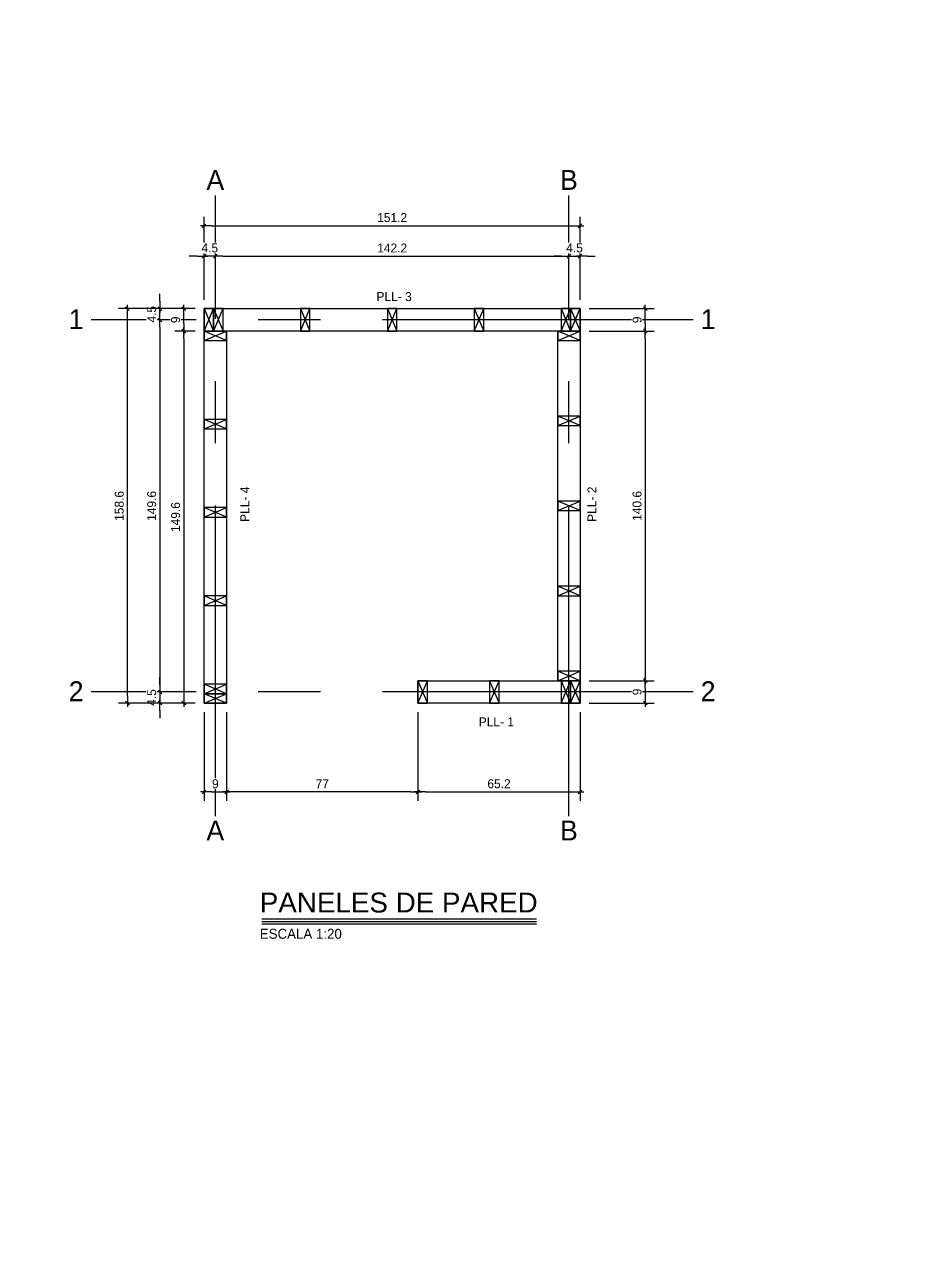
# Model space of a CAD drawing. Header units: millimetres. Extents: x 19458 to 19711, y 4351 to 4752.
# Drawn here: x 19469.49 to 19473.089, y 4519.256 to 4524.221 of the extents above; entities that cross this region are included whole.
import ezdxf
from ezdxf.enums import TextEntityAlignment as Align

# ---------------------------------------------------------------- set-up
doc = ezdxf.new("R2010")
doc.units = ezdxf.units.MM
doc.set_wipeout_variables(frame=1)
doc.linetypes.add('CENTER', pattern=[2, 1.25, -0.25, 0.25, -0.25])
for name, color, linetype in [('0 @ 0.2', 7, 'Continuous'), ('cotas', 1, 'Continuous'), ('cotas @ 500', 1, 'Continuous'), ('EJES', 2, 'CENTER'), ('EJES @ 0.2', 2, 'CENTER'), ('PANELES', 2, 'Continuous'), ('TEXTO @ 0.2', 2, 'Continuous'), ('TEXTOS TITULOS @ 0.2', 3, 'Continuous')]:
    doc.layers.add(name, color=color, linetype=linetype)
doc.styles.add('century gothic', font='GOTHIC.TTF')
doc.styles.add('COTAS SMC', font='GOTHIC.TTF')
doc.styles.add('NOTAS', font='GOTHIC.TTF')
doc.styles.add('SMCtitulos', font='sanss___.ttf')
doc.styles.get("Standard").update_dxf_attribs({"font": 'arial.ttf'})
doc.dimstyles.new('ANOTATIVE 100 SMCONSTRUCCIONES', dxfattribs={"dimscale": 0, "dimtxt": 0.18, "dimasz": 0.15, "dimexe": 0.18, "dimexo": 0.09, "dimgap": 0.1, "dimtad": 1, "dimzin": 0, "dimdsep": 46, "dimtxsty": 'century gothic', "dimblk1": 'FLECHA1', "dimblk2": 'FLECHA1', "dimsah": 1, "dimcen": 0.18, "dimdle": 0.075, "dimclrd": 1, "dimclre": 1, "dimclrt": 2, "dimaunit": 1, "dimadec": 0, "dimazin": 0, "dimtfac": 0.75, "dimtix": 1, "dimtmove": 2, "dimatfit": 3, "dimfxl": 0.09, "dimtvp": 1.5, "dimtfill": 1, "dimtolj": 1, "dimtzin": 0, "dimarcsym": 0})
doc.dimstyles.new('ANOTATIVE CM SMCONSTRUCCIONES', dxfattribs={"dimscale": 0, "dimtxt": 0.18, "dimasz": 0.15, "dimexe": 0.18, "dimexo": 0.18, "dimgap": 0.07, "dimtad": 1, "dimdec": 1, "dimlfac": 100, "dimdsep": 46, "dimtxsty": 'century gothic', "dimblk1": 'FLECHA1', "dimblk2": 'FLECHA1', "dimsah": 1, "dimcen": 0.18, "dimdle": 0.075, "dimclrd": 1, "dimclre": 1, "dimclrt": 2, "dimaunit": 1, "dimadec": 0, "dimazin": 2, "dimtfac": 0.75, "dimtdec": 1, "dimtix": 1, "dimtmove": 2, "dimatfit": 3, "dimfxl": 0.09, "dimtvp": 1.5, "dimtfill": 1, "dimtolj": 1, "dimtzin": 0, "dimarcsym": 0})
doc.dimstyles.new('PIES SMCONSTRUCCIONES', dxfattribs={"dimscale": 0, "dimtxt": 0.18, "dimasz": 0.2, "dimexe": 0.18, "dimexo": 0, "dimgap": 0.1, "dimtad": 1, "dimdec": 0, "dimlfac": 39.370079, "dimzin": 0, "dimdsep": 46, "dimlunit": 4, "dimtxsty": 'COTAS SMC', "dimblk1": 'FLECHA1', "dimblk2": 'FLECHA1', "dimsah": 1, "dimcen": 0.2, "dimdle": 0.075, "dimclrd": 1, "dimclre": 1, "dimclrt": 2, "dimaunit": 1, "dimadec": 0, "dimazin": 0, "dimtfac": 0.75, "dimtdec": 0, "dimtix": 1, "dimtmove": 2, "dimatfit": 3, "dimfxl": 0.09, "dimtvp": 1.5, "dimtfill": 1, "dimtolj": 1, "dimtzin": 0, "dimarcsym": 0})

# ---------------------------------------------------------------- blocks, each defined once
blk = doc.blocks.new('FLECHA1')
at = {"color": 4}
blk.add_line((-0.246176, -0.248081), (0.248081, 0.25), dxfattribs=at)
at = {"color": 1}
blk.add_line((-1, 0), (0.496162, 0), dxfattribs=at)
blk = doc.blocks.new('*D419')
at = {"layer": 'cotas', "color": 1, "lineweight": -2, "transparency": 16777216}
for p, q in [((19614.326, 4625.8448), (19614.326, 4700.8448)), ((19570.9836, 4550.8448), (19524.326, 4550.8448)), ((19614.326, 4548.4298), (19614.326, 4550.8448)), ((19570.5339, 4548.4298), (19524.326, 4548.4298)), ((19614.326, 4473.4298), (19614.326, 4398.4298))]:
    blk.add_line(p, q, dxfattribs=at)
at = {"layer": 'Defpoints', "color": 0, "transparency": 16777216}
for p in [(19614.326, 4550.8448), (19615.9836, 4550.8448), (19615.5339, 4548.4298)]:
    blk.add_point(p, dxfattribs=at)
at = {"layer": 'cotas', "color": 1, "lineweight": -2, "transparency": 16777216, "xscale": 75, "yscale": 75, "zscale": 75}
for p, rotation in [((19614.326, 4550.8448), 270), ((19614.326, 4548.4298), 90)]:
    blk.add_blockref('FLECHA1', p, dxfattribs=dict(at, rotation=rotation))
at = {"layer": 'cotas', "color": 2, "transparency": 16777216, "insert": (19517.3376, 4549.6373), "char_height": 90, "attachment_point": 5, "rotation": 90, "style": 'century gothic', "bg_fill": 3, "box_fill_scale": 1.1, "bg_fill_color": 256, "bg_fill_true_color": 13158600, "bg_fill_transparency": 0}
blk.add_mtext('\\A1;2.42', dxfattribs=at)
blk = doc.blocks.new('*D474')
at = {"layer": 'cotas', "color": 1, "lineweight": -2, "transparency": 16777216}
for p, q in [((19620.0128, 4651.7533), (19620.0128, 4751.7533)), ((19620.4168, 4551.7533), (19530.0128, 4551.7533)), ((19620.0128, 4550.5333), (19620.0128, 4551.7533)), ((19620.4168, 4550.5333), (19530.0128, 4550.5333)), ((19620.0128, 4450.5333), (19620.0128, 4350.5333))]:
    blk.add_line(p, q, dxfattribs=at)
at = {"layer": 'Defpoints', "color": 0, "transparency": 16777216}
for p in [(19620.0128, 4551.7533), (19620.4168, 4551.7533), (19620.4168, 4550.5333)]:
    blk.add_point(p, dxfattribs=at)
at = {"layer": 'cotas', "color": 1, "lineweight": -2, "transparency": 16777216, "xscale": 100, "yscale": 100, "zscale": 100}
for p, rotation in [((19620.0128, 4551.7533), 270), ((19620.0128, 4550.5333), 90)]:
    blk.add_blockref('FLECHA1', p, dxfattribs=dict(at, rotation=rotation))
at = {"layer": 'cotas', "color": 2, "transparency": 16777216, "insert": (19523.8809, 4551.1433), "char_height": 90, "attachment_point": 5, "rotation": 90, "style": 'COTAS SMC', "bg_fill": 3, "box_fill_scale": 1.1, "bg_fill_color": 256, "bg_fill_true_color": 13158600, "bg_fill_transparency": 0}
blk.add_mtext("\\A1;4'", dxfattribs=at)
blk = doc.blocks.new('ejes')
at = {"color": 2, "linetype": 'Continuous'}
blk.add_wipeout([(-0.109, 0.275), (-0.065, 0.291), (-0.006, 0.3), (0.06, 0.297), (0.095, 0.288), (0.16, 0.261), (0.183, 0.246), (0.215, 0.22), (0.241, 0.193), (0.271, 0.149), (0.271, 0.149), (0.292, 0.103), (0.304, 0.065), (0.309, 0.032), (0.31, 0.001), (0.309, -0.027), (0.309, -0.027), (0.3, -0.077), (0.288, -0.113), (0.279, -0.133), (0.259, -0.168), (0.238, -0.195), (0.219, -0.215), (0.19, -0.24), (0.159, -0.26), (0.125, -0.277), (0.089, -0.289), (0.046, -0.297), (0.01, -0.299), (-0.037, -0.296), (-0.069, -0.289), (-0.097, -0.279), (-0.144, -0.256), (-0.171, -0.238), (-0.192, -0.221), (-0.215, -0.197), (-0.215, -0.197), (-0.257, -0.136), (-0.272, -0.101), (-0.272, -0.101), (-0.287, -0.034), (-0.29, 0.001), (-0.287, 0.036), (-0.281, 0.07), (-0.273, 0.099), (-0.258, 0.134), (-0.234, 0.174), (-0.216, 0.198), (-0.197, 0.217), (-0.175, 0.236), (-0.154, 0.251), (-0.126, 0.268), (-0.126, 0.268), (-0.118, 0.272)], dxfattribs=at)
at = {"layer": 'EJES', "color": 3}
blk.add_attdef('EJES', text='', height=0.3, dxfattribs=at).set_placement((0.01, -0.174), align=Align.CENTER)
blk = doc.blocks.new('LL')
at = {"layer": 'PANELES'}
for p, q in [((19468.3744, 4520.8214), (19468.4124, 4520.7314)), ((19468.3744, 4520.7314), (19468.4124, 4520.8214))]:
    blk.add_line(p, q, dxfattribs=at)
blk.add_lwpolyline([(19468.3744, 4520.7314), (19468.4124, 4520.7314), (19468.4124, 4520.8214), (19468.3744, 4520.8214)], close=True, dxfattribs=at)
blk = doc.blocks.new('*U680')
at = {"color": 2}
blk.add_line((0, 0.052), (5.524, 0.052), dxfattribs=at)
at = {"color": 250}
blk.add_line((0, 0), (5.524, 0), dxfattribs=at)
at = {"color": 7}
blk.add_line((0, -0.047), (5.524, -0.047), dxfattribs=at)
at = {"color": 0, "linetype": 'ByBlock', "lineweight": -2, "style": 'NOTAS'}
for tag, p in [('1TITLE', (0.027, 1.014)), ('2TITLE', (-0.043, 0.181))]:
    blk.add_attdef(tag, p, '', height=0.3, dxfattribs=at)
blk.add_attdef('SCALE', text='', height=0.18, dxfattribs=at).set_placement((-0.043, -0.148), align=Align.TOP_LEFT)
blk = doc.blocks.new('*D682')
at = {"color": 1, "lineweight": -2, "transparency": 16777216}
for p, q in [((19470.257, 4523.232), (19470.257, 4523.3261)), ((19470.287, 4523.2901), (19471.6494, 4523.2901)), ((19471.6794, 4523.232), (19471.6794, 4523.3261))]:
    blk.add_line(p, q, dxfattribs=at)
at = {"layer": 'Defpoints', "color": 0, "transparency": 16777216}
for p in [(19471.6794, 4523.2901), (19470.257, 4523.196), (19471.6794, 4523.196)]:
    blk.add_point(p, dxfattribs=at)
at = {"color": 1, "lineweight": -2, "transparency": 16777216, "xscale": 0.03, "yscale": 0.03, "zscale": 0.03, "rotation": 180}
blk.add_blockref('FLECHA1', (19470.257, 4523.2901), dxfattribs=at)
at = {"color": 1, "lineweight": -2, "transparency": 16777216, "xscale": 0.03, "yscale": 0.03, "zscale": 0.03}
blk.add_blockref('FLECHA1', (19471.6794, 4523.2901), dxfattribs=at)
at = {"color": 2, "transparency": 16777216, "insert": (19470.9682, 4523.3229), "char_height": 0.036, "attachment_point": 5, "style": 'century gothic', "bg_fill": 3, "box_fill_scale": 1.1, "bg_fill_color": 256, "bg_fill_true_color": 13158600, "bg_fill_transparency": 0}
blk.add_mtext('\\A1;142.2', dxfattribs=at)
blk = doc.blocks.new('*D683')
at = {"color": 1, "lineweight": -2, "transparency": 16777216}
for p, q in [((19470.212, 4523.115), (19470.212, 4523.448)), ((19471.7244, 4523.115), (19471.7244, 4523.448)), ((19470.242, 4523.412), (19471.6944, 4523.412))]:
    blk.add_line(p, q, dxfattribs=at)
at = {"layer": 'Defpoints', "color": 0, "transparency": 16777216}
for p in [(19471.7244, 4523.412), (19470.212, 4523.079), (19471.7244, 4523.079)]:
    blk.add_point(p, dxfattribs=at)
at = {"color": 1, "lineweight": -2, "transparency": 16777216, "xscale": 0.03, "yscale": 0.03, "zscale": 0.03, "rotation": 180}
blk.add_blockref('FLECHA1', (19470.212, 4523.412), dxfattribs=at)
at = {"color": 1, "lineweight": -2, "transparency": 16777216, "xscale": 0.03, "yscale": 0.03, "zscale": 0.03}
blk.add_blockref('FLECHA1', (19471.7244, 4523.412), dxfattribs=at)
at = {"color": 2, "transparency": 16777216, "insert": (19470.9682, 4523.445), "char_height": 0.036, "attachment_point": 5, "style": 'century gothic', "bg_fill": 3, "box_fill_scale": 1.1, "bg_fill_color": 256, "bg_fill_true_color": 13158600, "bg_fill_transparency": 0}
blk.add_mtext('\\A1;151.2', dxfattribs=at)
blk = doc.blocks.new('*D684')
at = {"color": 1, "lineweight": -2, "transparency": 16777216}
for p, q in [((19470.182, 4523.2901), (19470.152, 4523.2901)), ((19470.212, 4523.2905), (19470.212, 4523.3261)), ((19470.257, 4523.2901), (19470.212, 4523.2901)), ((19470.257, 4523.2905), (19470.257, 4523.3261)), ((19470.287, 4523.2901), (19470.317, 4523.2901))]:
    blk.add_line(p, q, dxfattribs=at)
at = {"layer": 'Defpoints', "color": 0, "transparency": 16777216}
for p in [(19470.212, 4523.2545), (19470.257, 4523.2545)]:
    blk.add_point(p, dxfattribs=at)
at = {"color": 1, "lineweight": -2, "transparency": 16777216, "xscale": 0.03, "yscale": 0.03, "zscale": 0.03}
blk.add_blockref('FLECHA1', (19470.212, 4523.2901), dxfattribs=at)
at = {"color": 1, "lineweight": -2, "transparency": 16777216, "xscale": 0.03, "yscale": 0.03, "zscale": 0.03, "rotation": 180}
blk.add_blockref('FLECHA1', (19470.257, 4523.2901), dxfattribs=at)
at = {"color": 2, "transparency": 16777216, "insert": (19470.2345, 4523.323), "char_height": 0.036, "attachment_point": 5, "style": 'century gothic', "bg_fill": 3, "box_fill_scale": 1.1, "bg_fill_color": 256, "bg_fill_true_color": 13158600, "bg_fill_transparency": 0}
blk.add_mtext('\\A1;4.5', dxfattribs=at)
at = {"layer": 'Defpoints', "color": 0, "transparency": 16777216}
blk.add_point((19470.212, 4523.2901), dxfattribs=at)
blk = doc.blocks.new('*D685')
at = {"color": 1, "lineweight": -2, "transparency": 16777216}
for p, q in [((19471.6494, 4523.2901), (19471.6194, 4523.2901)), ((19471.6794, 4523.2752), (19471.6794, 4523.3261)), ((19471.6794, 4523.2901), (19471.7244, 4523.2901)), ((19471.7244, 4523.2752), (19471.7244, 4523.3261)), ((19471.7544, 4523.2901), (19471.7844, 4523.2901))]:
    blk.add_line(p, q, dxfattribs=at)
at = {"layer": 'Defpoints', "color": 0, "transparency": 16777216}
for p in [(19471.6794, 4523.2392), (19471.7244, 4523.2392)]:
    blk.add_point(p, dxfattribs=at)
at = {"color": 1, "lineweight": -2, "transparency": 16777216, "xscale": 0.03, "yscale": 0.03, "zscale": 0.03}
blk.add_blockref('FLECHA1', (19471.6794, 4523.2901), dxfattribs=at)
at = {"color": 1, "lineweight": -2, "transparency": 16777216, "xscale": 0.03, "yscale": 0.03, "zscale": 0.03, "rotation": 180}
blk.add_blockref('FLECHA1', (19471.7244, 4523.2901), dxfattribs=at)
at = {"color": 2, "transparency": 16777216, "insert": (19471.7019, 4523.323), "char_height": 0.036, "attachment_point": 5, "style": 'century gothic', "bg_fill": 3, "box_fill_scale": 1.1, "bg_fill_color": 256, "bg_fill_true_color": 13158600, "bg_fill_transparency": 0}
blk.add_mtext('\\A1;4.5', dxfattribs=at)
at = {"layer": 'Defpoints', "color": 0, "transparency": 16777216}
blk.add_point((19471.7244, 4523.2901), dxfattribs=at)
blk = doc.blocks.new('*D686')
at = {"color": 1, "lineweight": -2, "transparency": 16777216}
for p, q in [((19470.176, 4523.034), (19469.9979, 4523.034)), ((19470.0339, 4523.004), (19470.0339, 4521.5676)), ((19470.176, 4521.5376), (19469.9979, 4521.5376))]:
    blk.add_line(p, q, dxfattribs=at)
at = {"layer": 'Defpoints', "color": 0, "transparency": 16777216}
for p in [(19470.212, 4523.034), (19470.0339, 4521.5376), (19470.212, 4521.5376)]:
    blk.add_point(p, dxfattribs=at)
at = {"color": 1, "lineweight": -2, "transparency": 16777216, "xscale": 0.03, "yscale": 0.03, "zscale": 0.03}
for p, rotation in [((19470.0339, 4523.034), 90), ((19470.0339, 4521.5376), 270)]:
    blk.add_blockref('FLECHA1', p, dxfattribs=dict(at, rotation=rotation))
at = {"color": 2, "transparency": 16777216, "insert": (19470.001, 4522.2858), "char_height": 0.036, "attachment_point": 5, "rotation": 90, "style": 'century gothic', "bg_fill": 3, "box_fill_scale": 1.1, "bg_fill_color": 256, "bg_fill_true_color": 13158600, "bg_fill_transparency": 0}
blk.add_mtext('\\A1;149.6', dxfattribs=at)
blk = doc.blocks.new('*D687')
at = {"color": 1, "lineweight": -2, "transparency": 16777216}
for p, q in [((19470.0339, 4523.109), (19470.0339, 4523.139)), ((19470.176, 4523.079), (19469.9979, 4523.079)), ((19470.0339, 4523.034), (19470.0339, 4523.079)), ((19470.158, 4523.034), (19469.9979, 4523.034)), ((19470.0339, 4523.004), (19470.0339, 4522.974))]:
    blk.add_line(p, q, dxfattribs=at)
at = {"layer": 'Defpoints', "color": 0, "transparency": 16777216}
for p in [(19470.212, 4523.079), (19470.194, 4523.034)]:
    blk.add_point(p, dxfattribs=at)
at = {"color": 1, "lineweight": -2, "transparency": 16777216, "xscale": 0.03, "yscale": 0.03, "zscale": 0.03}
for p, rotation in [((19470.0339, 4523.079), 270), ((19470.0339, 4523.034), 90)]:
    blk.add_blockref('FLECHA1', p, dxfattribs=dict(at, rotation=rotation))
at = {"color": 2, "transparency": 16777216, "insert": (19470.001, 4523.0565), "char_height": 0.036, "attachment_point": 5, "rotation": 90, "style": 'century gothic', "bg_fill": 3, "box_fill_scale": 1.1, "bg_fill_color": 256, "bg_fill_true_color": 13158600, "bg_fill_transparency": 0}
blk.add_mtext('\\A1;4.5', dxfattribs=at)
at = {"layer": 'Defpoints', "color": 0, "transparency": 16777216}
blk.add_point((19470.0339, 4523.079), dxfattribs=at)
blk = doc.blocks.new('*D688')
at = {"color": 1, "lineweight": -2, "transparency": 16777216}
for p, q in [((19470.0339, 4521.5676), (19470.0339, 4521.5976)), ((19470.1331, 4521.5376), (19469.9979, 4521.5376)), ((19470.176, 4521.4926), (19469.9979, 4521.4926)), ((19470.0339, 4521.5376), (19470.0339, 4521.4926)), ((19470.0339, 4521.4626), (19470.0339, 4521.4326))]:
    blk.add_line(p, q, dxfattribs=at)
at = {"layer": 'Defpoints', "color": 0, "transparency": 16777216}
for p in [(19470.1691, 4521.5376), (19470.212, 4521.4926)]:
    blk.add_point(p, dxfattribs=at)
at = {"color": 1, "lineweight": -2, "transparency": 16777216, "xscale": 0.03, "yscale": 0.03, "zscale": 0.03}
for p, rotation in [((19470.0339, 4521.5376), 270), ((19470.0339, 4521.4926), 90)]:
    blk.add_blockref('FLECHA1', p, dxfattribs=dict(at, rotation=rotation))
at = {"color": 2, "transparency": 16777216, "insert": (19470.001, 4521.5151), "char_height": 0.036, "attachment_point": 5, "rotation": 90, "style": 'century gothic', "bg_fill": 3, "box_fill_scale": 1.1, "bg_fill_color": 256, "bg_fill_true_color": 13158600, "bg_fill_transparency": 0}
blk.add_mtext('\\A1;4.5', dxfattribs=at)
at = {"layer": 'Defpoints', "color": 0, "transparency": 16777216}
blk.add_point((19470.0339, 4521.4926), dxfattribs=at)
blk = doc.blocks.new('*D689')
at = {"color": 1, "lineweight": -2, "transparency": 16777216}
for p, q in [((19470.176, 4523.079), (19469.8675, 4523.079)), ((19469.9035, 4521.5226), (19469.9035, 4523.049)), ((19470.176, 4521.4926), (19469.8675, 4521.4926))]:
    blk.add_line(p, q, dxfattribs=at)
at = {"layer": 'Defpoints', "color": 0, "transparency": 16777216}
for p in [(19469.9035, 4523.079), (19470.212, 4523.079), (19470.212, 4521.4926)]:
    blk.add_point(p, dxfattribs=at)
at = {"color": 1, "lineweight": -2, "transparency": 16777216, "xscale": 0.03, "yscale": 0.03, "zscale": 0.03}
for p, rotation in [((19469.9035, 4523.079), 90), ((19469.9035, 4521.4926), 270)]:
    blk.add_blockref('FLECHA1', p, dxfattribs=dict(at, rotation=rotation))
at = {"color": 2, "transparency": 16777216, "insert": (19469.8706, 4522.2858), "char_height": 0.036, "attachment_point": 5, "rotation": 90, "style": 'century gothic', "bg_fill": 3, "box_fill_scale": 1.1, "bg_fill_color": 256, "bg_fill_true_color": 13158600, "bg_fill_transparency": 0}
blk.add_mtext('\\A1;158.6', dxfattribs=at)
blk = doc.blocks.new('*D690')
at = {"color": 1, "lineweight": -2, "transparency": 16777216}
for p, q in [((19470.176, 4522.989), (19470.0942, 4522.989)), ((19470.1302, 4522.959), (19470.1302, 4521.5226)), ((19470.176, 4521.4926), (19470.0942, 4521.4926))]:
    blk.add_line(p, q, dxfattribs=at)
at = {"layer": 'Defpoints', "color": 0, "transparency": 16777216}
for p in [(19470.212, 4522.989), (19470.1302, 4521.4926), (19470.212, 4521.4926)]:
    blk.add_point(p, dxfattribs=at)
at = {"color": 1, "lineweight": -2, "transparency": 16777216, "xscale": 0.03, "yscale": 0.03, "zscale": 0.03}
for p, rotation in [((19470.1302, 4522.989), 90), ((19470.1302, 4521.4926), 270)]:
    blk.add_blockref('FLECHA1', p, dxfattribs=dict(at, rotation=rotation))
at = {"color": 2, "transparency": 16777216, "insert": (19470.0973, 4522.2408), "char_height": 0.036, "attachment_point": 5, "rotation": 90, "style": 'century gothic', "bg_fill": 3, "box_fill_scale": 1.1, "bg_fill_color": 256, "bg_fill_true_color": 13158600, "bg_fill_transparency": 0}
blk.add_mtext('\\A1;149.6', dxfattribs=at)
blk = doc.blocks.new('*D691')
at = {"color": 1, "lineweight": -2, "transparency": 16777216}
for p, q in [((19470.176, 4523.079), (19470.0942, 4523.079)), ((19470.1302, 4523.019), (19470.1302, 4523.049)), ((19470.176, 4522.989), (19470.0942, 4522.989))]:
    blk.add_line(p, q, dxfattribs=at)
at = {"layer": 'Defpoints', "color": 0, "transparency": 16777216}
for p in [(19470.212, 4523.079), (19470.212, 4522.989)]:
    blk.add_point(p, dxfattribs=at)
at = {"color": 1, "lineweight": -2, "transparency": 16777216, "xscale": 0.03, "yscale": 0.03, "zscale": 0.03}
for p, rotation in [((19470.1302, 4523.079), 90), ((19470.1302, 4522.989), 270)]:
    blk.add_blockref('FLECHA1', p, dxfattribs=dict(at, rotation=rotation))
at = {"color": 2, "transparency": 16777216, "insert": (19470.0973, 4523.034), "char_height": 0.036, "attachment_point": 5, "rotation": 90, "style": 'century gothic', "bg_fill": 3, "box_fill_scale": 1.1, "bg_fill_color": 256, "bg_fill_true_color": 13158600, "bg_fill_transparency": 0}
blk.add_mtext('\\A1;9', dxfattribs=at)
at = {"layer": 'Defpoints', "color": 0, "transparency": 16777216}
blk.add_point((19470.1302, 4523.079), dxfattribs=at)
blk = doc.blocks.new('*D692')
at = {"color": 1, "lineweight": -2, "transparency": 16777216}
for p, q in [((19471.7604, 4522.989), (19472.0225, 4522.989)), ((19471.9865, 4522.959), (19471.9865, 4521.6126)), ((19471.7604, 4521.5826), (19472.0225, 4521.5826))]:
    blk.add_line(p, q, dxfattribs=at)
at = {"layer": 'Defpoints', "color": 0, "transparency": 16777216}
for p in [(19471.7244, 4522.989), (19471.7244, 4521.5826), (19471.9865, 4521.5826)]:
    blk.add_point(p, dxfattribs=at)
at = {"color": 1, "lineweight": -2, "transparency": 16777216, "xscale": 0.03, "yscale": 0.03, "zscale": 0.03}
for p, rotation in [((19471.9865, 4522.989), 90), ((19471.9865, 4521.5826), 270)]:
    blk.add_blockref('FLECHA1', p, dxfattribs=dict(at, rotation=rotation))
at = {"color": 2, "transparency": 16777216, "insert": (19471.9536, 4522.2858), "char_height": 0.036, "attachment_point": 5, "rotation": 90, "style": 'century gothic', "bg_fill": 3, "box_fill_scale": 1.1, "bg_fill_color": 256, "bg_fill_true_color": 13158600, "bg_fill_transparency": 0}
blk.add_mtext('\\A1;140.6', dxfattribs=at)
blk = doc.blocks.new('*D693')
at = {"color": 1, "lineweight": -2, "transparency": 16777216}
for p, q in [((19471.072, 4521.4566), (19471.072, 4521.0993)), ((19471.7244, 4521.4566), (19471.7244, 4521.0993)), ((19471.102, 4521.1353), (19471.6944, 4521.1353))]:
    blk.add_line(p, q, dxfattribs=at)
at = {"layer": 'Defpoints', "color": 0, "transparency": 16777216}
for p in [(19471.072, 4521.4926), (19471.7244, 4521.4926), (19471.7244, 4521.1353)]:
    blk.add_point(p, dxfattribs=at)
at = {"color": 1, "lineweight": -2, "transparency": 16777216, "xscale": 0.03, "yscale": 0.03, "zscale": 0.03, "rotation": 180}
blk.add_blockref('FLECHA1', (19471.072, 4521.1353), dxfattribs=at)
at = {"color": 1, "lineweight": -2, "transparency": 16777216, "xscale": 0.03, "yscale": 0.03, "zscale": 0.03}
blk.add_blockref('FLECHA1', (19471.7244, 4521.1353), dxfattribs=at)
at = {"color": 2, "transparency": 16777216, "insert": (19471.3982, 4521.1682), "char_height": 0.036, "attachment_point": 5, "style": 'century gothic', "bg_fill": 3, "box_fill_scale": 1.1, "bg_fill_color": 256, "bg_fill_true_color": 13158600, "bg_fill_transparency": 0}
blk.add_mtext('\\A1;65.2', dxfattribs=at)
blk = doc.blocks.new('*D697')
at = {"color": 1, "lineweight": -2, "transparency": 16777216}
for p, q in [((19470.302, 4521.4566), (19470.302, 4521.0993)), ((19471.072, 4521.4566), (19471.072, 4521.0993)), ((19471.042, 4521.1353), (19470.332, 4521.1353))]:
    blk.add_line(p, q, dxfattribs=at)
at = {"layer": 'Defpoints', "color": 0, "transparency": 16777216}
for p in [(19470.302, 4521.4926), (19471.072, 4521.4926), (19470.302, 4521.1353)]:
    blk.add_point(p, dxfattribs=at)
at = {"color": 1, "lineweight": -2, "transparency": 16777216, "xscale": 0.03, "yscale": 0.03, "zscale": 0.03, "rotation": 180}
blk.add_blockref('FLECHA1', (19470.302, 4521.1353), dxfattribs=at)
at = {"color": 1, "lineweight": -2, "transparency": 16777216, "xscale": 0.03, "yscale": 0.03, "zscale": 0.03}
blk.add_blockref('FLECHA1', (19471.072, 4521.1353), dxfattribs=at)
at = {"color": 2, "transparency": 16777216, "insert": (19470.687, 4521.1677), "char_height": 0.036, "attachment_point": 5, "style": 'century gothic', "bg_fill": 3, "box_fill_scale": 1.1, "bg_fill_color": 256, "bg_fill_true_color": 13158600, "bg_fill_transparency": 0}
blk.add_mtext('\\A1;77', dxfattribs=at)
blk = doc.blocks.new('*D698')
at = {"color": 1, "lineweight": -2, "transparency": 16777216}
for p, q in [((19470.212, 4521.4566), (19470.212, 4521.0993)), ((19470.302, 4521.4566), (19470.302, 4521.0993)), ((19470.242, 4521.1353), (19470.272, 4521.1353))]:
    blk.add_line(p, q, dxfattribs=at)
at = {"layer": 'Defpoints', "color": 0, "transparency": 16777216}
for p in [(19470.212, 4521.4926), (19470.302, 4521.4926)]:
    blk.add_point(p, dxfattribs=at)
at = {"color": 1, "lineweight": -2, "transparency": 16777216, "xscale": 0.03, "yscale": 0.03, "zscale": 0.03, "rotation": 180}
blk.add_blockref('FLECHA1', (19470.212, 4521.1353), dxfattribs=at)
at = {"color": 1, "lineweight": -2, "transparency": 16777216, "xscale": 0.03, "yscale": 0.03, "zscale": 0.03}
blk.add_blockref('FLECHA1', (19470.302, 4521.1353), dxfattribs=at)
at = {"color": 2, "transparency": 16777216, "insert": (19470.257, 4521.1682), "char_height": 0.036, "attachment_point": 5, "style": 'century gothic', "bg_fill": 3, "box_fill_scale": 1.1, "bg_fill_color": 256, "bg_fill_true_color": 13158600, "bg_fill_transparency": 0}
blk.add_mtext('\\A1;9', dxfattribs=at)
at = {"layer": 'Defpoints', "color": 0, "transparency": 16777216}
blk.add_point((19470.302, 4521.1353), dxfattribs=at)
blk = doc.blocks.new('*D699')
at = {"color": 1, "lineweight": -2, "transparency": 16777216}
for p, q in [((19471.7604, 4523.079), (19472.0225, 4523.079)), ((19471.9865, 4523.019), (19471.9865, 4523.049)), ((19471.7604, 4522.989), (19472.0225, 4522.989))]:
    blk.add_line(p, q, dxfattribs=at)
at = {"layer": 'Defpoints', "color": 0, "transparency": 16777216}
for p in [(19471.7244, 4523.079), (19471.7244, 4522.989)]:
    blk.add_point(p, dxfattribs=at)
at = {"color": 1, "lineweight": -2, "transparency": 16777216, "xscale": 0.03, "yscale": 0.03, "zscale": 0.03}
for p, rotation in [((19471.9865, 4523.079), 90), ((19471.9865, 4522.989), 270)]:
    blk.add_blockref('FLECHA1', p, dxfattribs=dict(at, rotation=rotation))
at = {"color": 2, "transparency": 16777216, "insert": (19471.9536, 4523.034), "char_height": 0.036, "attachment_point": 5, "rotation": 90, "style": 'century gothic', "bg_fill": 3, "box_fill_scale": 1.1, "bg_fill_color": 256, "bg_fill_true_color": 13158600, "bg_fill_transparency": 0}
blk.add_mtext('\\A1;9', dxfattribs=at)
at = {"layer": 'Defpoints', "color": 0, "transparency": 16777216}
blk.add_point((19471.9865, 4523.079), dxfattribs=at)
blk = doc.blocks.new('*D700')
at = {"color": 1, "lineweight": -2, "transparency": 16777216}
for p, q in [((19471.7604, 4521.5826), (19472.0225, 4521.5826)), ((19471.9865, 4521.5526), (19471.9865, 4521.5226)), ((19471.7604, 4521.4926), (19472.0225, 4521.4926))]:
    blk.add_line(p, q, dxfattribs=at)
at = {"layer": 'Defpoints', "color": 0, "transparency": 16777216}
for p in [(19471.7244, 4521.5826), (19471.7244, 4521.4926)]:
    blk.add_point(p, dxfattribs=at)
at = {"color": 1, "lineweight": -2, "transparency": 16777216, "xscale": 0.03, "yscale": 0.03, "zscale": 0.03}
for p, rotation in [((19471.9865, 4521.5826), 90), ((19471.9865, 4521.4926), 270)]:
    blk.add_blockref('FLECHA1', p, dxfattribs=dict(at, rotation=rotation))
at = {"color": 2, "transparency": 16777216, "insert": (19471.9536, 4521.5376), "char_height": 0.036, "attachment_point": 5, "rotation": 90, "style": 'century gothic', "bg_fill": 3, "box_fill_scale": 1.1, "bg_fill_color": 256, "bg_fill_true_color": 13158600, "bg_fill_transparency": 0}
blk.add_mtext('\\A1;9', dxfattribs=at)
at = {"layer": 'Defpoints', "color": 0, "transparency": 16777216}
blk.add_point((19471.9865, 4521.4926), dxfattribs=at)
blk = doc.blocks.new('*U1037')
at = {"layer": 'cotas @ 500'}
dim = blk.add_linear_dim(base=(19614.3260382735, 4550.8448237801), p1=(19615.5338597089, 4548.4298237801), p2=(19615.9836080801, 4550.8448237801), angle=90, dimstyle='ANOTATIVE 100 SMCONSTRUCCIONES', override={"dimscale": 500, "dimtix": 1, "dimtofl": 1, "dimtmove": 1, "dimatfit": 1}, dxfattribs=at)
dim.commit()
dim.dimension.update_dxf_attribs({"geometry": '*D419', "text_midpoint": (19517.3375950376, 4549.6373237801)})
blk = doc.blocks.new('*U1039')
at = {"layer": 'cotas @ 500'}
dim = blk.add_linear_dim(base=(19620.0128, 4551.7533), p1=(19620.4168, 4550.5333), p2=(19620.4168, 4551.7533), angle=90, dimstyle='PIES SMCONSTRUCCIONES', override={"dimscale": 500, "dimtix": 1, "dimtofl": 1, "dimtmove": 2, "dimatfit": 3}, dxfattribs=at)
dim.commit()
dim.dimension.update_dxf_attribs({"geometry": '*D474', "text_midpoint": (19523.8809, 4551.1433)})

msp = doc.modelspace()

# ---------------------------------------------------------------- hatches: boundary and pattern name
h = msp.add_hatch()
h.set_pattern_fill('AR-CONC', color=250, scale=0.001)
h.paths.add_polyline_path([(19470.212, 4523.079), (19471.7244, 4523.079), (19471.7244, 4521.4926), (19470.212, 4521.4926)])

# ---------------------------------------------------------------- linework, layer by layer
at = {"color": 1}
msp.add_lwpolyline([(19470.212, 4523.079), (19471.7244, 4523.079), (19471.7244, 4521.4926), (19470.212, 4521.4926)], close=True, dxfattribs=at)

# ---------------------------------------------------------------- next in the draw order: block references
at = {"layer": 'cotas'}
msp.add_blockref('*U1037', (0, 0), dxfattribs=at)

# ---------------------------------------------------------------- next in the draw order: block references
msp.add_blockref('*U1039', (0, 0), dxfattribs=at)

# ---------------------------------------------------------------- next in the draw order: linework, layer by layer
at = {"layer": 'EJES', "color": 1}
for p, q in [((19470.257, 4521.0376), (19470.257, 4523.534)), ((19471.6794, 4521.0376), (19471.6794, 4523.534)), ((19472.1794, 4523.034), (19469.757, 4523.034)), ((19472.1794, 4521.5376), (19469.757, 4521.5376))]:
    msp.add_line(p, q, dxfattribs=at)
at = {"layer": 'PANELES'}
for points in [[(19470.212, 4523.079), (19471.7244, 4523.079), (19471.7244, 4522.989), (19470.212, 4522.989)], [(19470.212, 4522.989), (19470.302, 4522.989), (19470.302, 4521.4926), (19470.212, 4521.4926)], [(19471.6344, 4522.989), (19471.7244, 4522.989), (19471.7244, 4521.5826), (19471.6344, 4521.5826)], [(19471.072, 4521.5826), (19471.7244, 4521.5826), (19471.7244, 4521.4926), (19471.072, 4521.4926)]]:
    msp.add_lwpolyline(points, close=True, dxfattribs=at)

# ---------------------------------------------------------------- next in the draw order: block references
for p in [(1.8376, 2.2576), (1.8756, 2.2576), (2.2252, 2.2576), (2.5748, 2.2576), (2.9244, 2.2576), (3.274, 2.2576), (3.312, 2.2576), (2.6976, 0.7612), (2.9858, 0.7612), (3.274, 0.7612), (3.312, 0.7612)]:
    msp.add_blockref('LL', p, dxfattribs=at)
at = {"layer": 'PANELES', "rotation": 90}
for p in [(23991.0333, -14945.4234), (23992.4557, -14945.4234), (23991.0333, -14945.7785), (23992.4557, -14945.7655), (23992.4557, -14946.1076), (23991.0333, -14946.1336), (23992.4557, -14946.4497), (23991.0333, -14946.4887), (23992.4557, -14946.7918), (23991.0333, -14946.8438), (23991.0333, -14946.8818)]:
    msp.add_blockref('LL', p, dxfattribs=at)
at = {"layer": 'TEXTOS TITULOS @ 0.2'}
ref = msp.add_blockref('*U680', (19470.4444, 4520.6145), dxfattribs=dict(at, xscale=0.2, yscale=0.2, zscale=0.2))
ref.add_attrib('2TITLE', 'PANELES DE PARED', (19470.4358, 4520.6507), dxfattribs={"layer": '0', "color": 0, "linetype": 'ByBlock', "lineweight": -2, "height": 0.08, "style": 'SMCtitulos'})
ref.add_attrib('SCALE', 'ESCALA 1:20', dxfattribs={"layer": '0', "color": 0, "linetype": 'ByBlock', "lineweight": -2, "height": 0.04, "style": 'NOTAS'}).set_placement((19470.4358, 4520.585), align=Align.TOP_LEFT)

# ---------------------------------------------------------------- next in the draw order: texts
at = {"layer": 'TEXTO @ 0.2', "color": 2, "char_height": 0.036, "width": 0.271168, "attachment_point": 1, "style": 'century gothic'}
for s, insert in [('PLL- 3 ', (19470.9053, 4523.1455)), ('PLL- 1 ', (19471.3167, 4521.4354))]:
    msp.add_mtext(s, dxfattribs=dict(at, insert=insert))
at = {"layer": 'TEXTO @ 0.2', "color": 2, "insert": (19470.3573, 4522.2217), "char_height": 0.036, "width": 0.271168, "attachment_point": 1, "rotation": 90, "style": 'century gothic'}
msp.add_mtext('PLL- 4', dxfattribs=at)

# ---------------------------------------------------------------- next in the draw order: block references
at = {"layer": 'EJES @ 0.2'}
ref = msp.add_blockref('ejes', (19470.2549, 4523.5939), dxfattribs=dict(at, xscale=0.2000000000003638, yscale=0.2000000000003638, zscale=0.2000000000003638))
ref.add_attrib('EJES', 'A', dxfattribs={"layer": 'EJES', "color": 3, "height": 0.08, "style": 'century gothic'}).set_placement((19470.257, 4523.5567), align=Align.CENTER)
ref = msp.add_blockref('ejes', (19471.6773, 4523.5939), dxfattribs=dict(at, xscale=0.2000000000003638, yscale=0.2000000000003638, zscale=0.2000000000003638))
ref.add_attrib('EJES', 'B', dxfattribs={"layer": 'EJES', "color": 3, "height": 0.08, "style": 'century gothic'}).set_placement((19471.6794, 4523.5567), align=Align.CENTER)
ref = msp.add_blockref('ejes', (19469.6949, 4523.0339), dxfattribs=dict(at, xscale=0.2000000000003638, yscale=0.2000000000003638, zscale=0.2000000000003638))
ref.add_attrib('EJES', '1', dxfattribs={"layer": 'EJES', "color": 3, "height": 0.08, "style": 'century gothic'}).set_placement((19469.697, 4522.9967), align=Align.CENTER)
ref = msp.add_blockref('ejes', (19472.2373, 4523.0339), dxfattribs=dict(at, xscale=0.2000000000003638, yscale=0.2000000000003638, zscale=0.2000000000003638))
ref.add_attrib('EJES', '1', dxfattribs={"layer": 'EJES', "color": 3, "height": 0.08, "style": 'century gothic'}).set_placement((19472.2394, 4522.9967), align=Align.CENTER)
ref = msp.add_blockref('ejes', (19469.6949, 4521.5375), dxfattribs=dict(at, xscale=0.2000000000003638, yscale=0.2000000000003638, zscale=0.2000000000003638))
ref.add_attrib('EJES', '2', dxfattribs={"layer": 'EJES', "color": 3, "height": 0.08, "style": 'century gothic'}).set_placement((19469.697, 4521.5003), align=Align.CENTER)
ref = msp.add_blockref('ejes', (19472.2373, 4521.5375), dxfattribs=dict(at, xscale=0.2000000000003638, yscale=0.2000000000003638, zscale=0.2000000000003638))
ref.add_attrib('EJES', '2', dxfattribs={"layer": 'EJES', "color": 3, "height": 0.08, "style": 'century gothic'}).set_placement((19472.2394, 4521.5003), align=Align.CENTER)
ref = msp.add_blockref('ejes', (19470.2549, 4520.9777), dxfattribs=dict(at, xscale=0.2000000000003638, yscale=0.2000000000003638, zscale=0.2000000000003638))
ref.add_attrib('EJES', 'A', dxfattribs={"layer": 'EJES', "color": 3, "height": 0.08, "style": 'century gothic'}).set_placement((19470.257, 4520.9405), align=Align.CENTER)
ref = msp.add_blockref('ejes', (19471.6773, 4520.9777), dxfattribs=dict(at, xscale=0.2000000000003638, yscale=0.2000000000003638, zscale=0.2000000000003638))
ref.add_attrib('EJES', 'B', dxfattribs={"layer": 'EJES', "color": 3, "height": 0.08, "style": 'century gothic'}).set_placement((19471.6794, 4520.9405), align=Align.CENTER)

# ---------------------------------------------------------------- next in the draw order: dimensions: what is measured, and where the dimension line sits
at = {"layer": '0 @ 0.2'}
for base, p1, p2, picture, middle in [((19471.6794, 4523.2901), (19470.257, 4523.196), (19471.6794, 4523.196), '*D682', (19470.9682, 4523.3229)), ((19471.7244, 4521.1353), (19471.072, 4521.4926), (19471.7244, 4521.4926), '*D693', (19471.3982, 4521.1682))]:
    dim = msp.add_linear_dim(base=base, p1=p1, p2=p2, dimstyle='ANOTATIVE CM SMCONSTRUCCIONES', override={"dimscale": 0.2, "dimtix": 1, "dimtofl": 1, "dimtmove": 2, "dimatfit": 3}, dxfattribs=at)
    dim.commit()
    dim.dimension.update_dxf_attribs({"geometry": picture, "text_midpoint": middle})
for base, p1, p2, picture, middle in [((19470.0339, 4521.5376), (19470.212, 4523.034), (19470.212, 4521.5376), '*D686', (19470.001, 4522.2858)), ((19471.9865, 4521.5826), (19471.7244, 4522.989), (19471.7244, 4521.5826), '*D692', (19471.9536, 4522.2858))]:
    dim = msp.add_linear_dim(base=base, p1=p1, p2=p2, angle=90, dimstyle='ANOTATIVE CM SMCONSTRUCCIONES', override={"dimscale": 0.2, "dimtix": 1, "dimtofl": 1, "dimtmove": 2, "dimatfit": 3}, dxfattribs=at)
    dim.commit()
    dim.dimension.update_dxf_attribs({"geometry": picture, "text_midpoint": middle})

# ---------------------------------------------------------------- next in the draw order: texts
at = {"layer": 'TEXTO @ 0.2', "color": 2, "insert": (19471.7541, 4522.2217), "char_height": 0.036, "width": 0.271168, "attachment_point": 1, "rotation": 90, "style": 'century gothic'}
msp.add_mtext('PLL- 2', dxfattribs=at)

# ---------------------------------------------------------------- next in the draw order: dimensions: what is measured, and where the dimension line sits
at = {"layer": '0 @ 0.2'}
for base, p1, p2, picture, middle in [((19471.7244, 4523.412), (19470.212, 4523.079), (19471.7244, 4523.079), '*D683', (19470.9682, 4523.445)), ((19470.302, 4521.1353), (19471.072, 4521.4926), (19470.302, 4521.4926), '*D697', (19470.687, 4521.1677))]:
    dim = msp.add_linear_dim(base=base, p1=p1, p2=p2, dimstyle='ANOTATIVE CM SMCONSTRUCCIONES', override={"dimscale": 0.2, "dimtix": 1, "dimtofl": 1, "dimtmove": 2, "dimatfit": 3}, dxfattribs=at)
    dim.commit()
    dim.dimension.update_dxf_attribs({"geometry": picture, "text_midpoint": middle})
for base, p1, p2, picture, middle in [((19470.0339, 4521.4926), (19470.1691, 4521.5376), (19470.212, 4521.4926), '*D688', (19470.001, 4521.5151)), ((19471.9865, 4521.4926), (19471.7244, 4521.5826), (19471.7244, 4521.4926), '*D700', (19471.9536, 4521.5376))]:
    dim = msp.add_linear_dim(base=base, p1=p1, p2=p2, angle=90, dimstyle='ANOTATIVE CM SMCONSTRUCCIONES', override={"dimscale": 0.2, "dimtix": 1, "dimtofl": 1, "dimtmove": 2, "dimatfit": 3}, dxfattribs=at)
    dim.commit()
    dim.dimension.update_dxf_attribs({"geometry": picture, "text_midpoint": middle})

# ---------------------------------------------------------------- next in the draw order: dimensions: what is measured, and where the dimension line sits
for base, p1, p2, picture, middle in [((19470.212, 4523.2901), (19470.257, 4523.2545), (19470.212, 4523.2545), '*D684', (19470.2345, 4523.323)), ((19471.7244, 4523.2901), (19471.6794, 4523.2392), (19471.7244, 4523.2392), '*D685', (19471.7019, 4523.323))]:
    dim = msp.add_linear_dim(base=base, p1=p1, p2=p2, dimstyle='ANOTATIVE CM SMCONSTRUCCIONES', override={"dimscale": 0.2, "dimtix": 1, "dimtofl": 1, "dimtmove": 2, "dimatfit": 3}, dxfattribs=at)
    dim.commit()
    dim.dimension.update_dxf_attribs({"geometry": picture, "text_midpoint": middle})
for base, p1, p2, picture, middle in [((19470.0339, 4523.079), (19470.194, 4523.034), (19470.212, 4523.079), '*D687', (19470.001, 4523.0565)), ((19471.9865, 4523.079), (19471.7244, 4522.989), (19471.7244, 4523.079), '*D699', (19471.9536, 4523.034))]:
    dim = msp.add_linear_dim(base=base, p1=p1, p2=p2, angle=90, dimstyle='ANOTATIVE CM SMCONSTRUCCIONES', override={"dimscale": 0.2, "dimtix": 1, "dimtofl": 1, "dimtmove": 2, "dimatfit": 3}, dxfattribs=at)
    dim.commit()
    dim.dimension.update_dxf_attribs({"geometry": picture, "text_midpoint": middle})

# ---------------------------------------------------------------- next in the draw order: dimensions: what is measured, and where the dimension line sits
dim = msp.add_linear_dim(base=(19469.9035, 4523.079), p1=(19470.212, 4521.4926), p2=(19470.212, 4523.079), angle=90, dimstyle='ANOTATIVE CM SMCONSTRUCCIONES', override={"dimscale": 0.2, "dimtix": 1, "dimtofl": 1, "dimtmove": 2, "dimatfit": 3}, dxfattribs=at)
dim.commit()
dim.dimension.update_dxf_attribs({"geometry": '*D689', "text_midpoint": (19469.8706, 4522.2858)})

# ---------------------------------------------------------------- next in the draw order: dimensions: what is measured, and where the dimension line sits
dim = msp.add_linear_dim(base=(19470.1302, 4521.4926), p1=(19470.212, 4522.989), p2=(19470.212, 4521.4926), angle=90, dimstyle='ANOTATIVE CM SMCONSTRUCCIONES', override={"dimscale": 0.2, "dimtix": 1, "dimtofl": 1, "dimtmove": 2, "dimatfit": 3}, dxfattribs=at)
dim.commit()
dim.dimension.update_dxf_attribs({"geometry": '*D690', "text_midpoint": (19470.0973, 4522.2408)})

# ---------------------------------------------------------------- next in the draw order: dimensions: what is measured, and where the dimension line sits
dim = msp.add_linear_dim(base=(19470.1302, 4523.079), p1=(19470.212, 4522.989), p2=(19470.212, 4523.079), angle=90, dimstyle='ANOTATIVE CM SMCONSTRUCCIONES', override={"dimscale": 0.2, "dimtix": 1, "dimtofl": 1, "dimtmove": 2, "dimatfit": 3}, dxfattribs=at)
dim.commit()
dim.dimension.update_dxf_attribs({"geometry": '*D691', "text_midpoint": (19470.0973, 4523.034)})
dim = msp.add_linear_dim(base=(19470.302, 4521.1353), p1=(19470.212, 4521.4926), p2=(19470.302, 4521.4926), dimstyle='ANOTATIVE CM SMCONSTRUCCIONES', override={"dimscale": 0.2, "dimtix": 1, "dimtofl": 1, "dimtmove": 2, "dimatfit": 3}, dxfattribs=at)
dim.commit()
dim.dimension.update_dxf_attribs({"geometry": '*D698', "text_midpoint": (19470.257, 4521.1682)})

doc.saveas('drawing.dxf')
